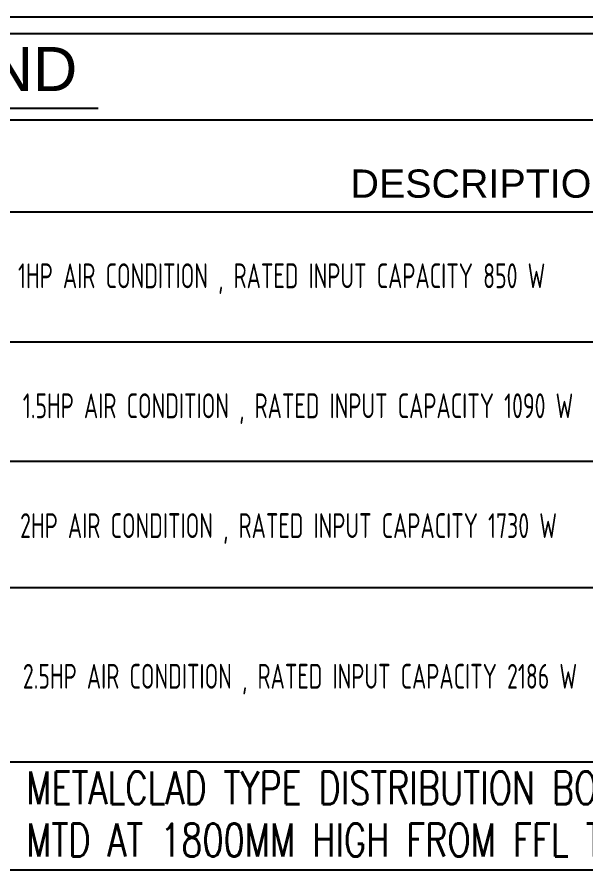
# Model space of a CAD drawing. Header units: millimetres. Extents: x 982 to 80582, y 687 to 58800.
# Drawn here: x 55654 to 59118, y 10933 to 16128 of the extents above; entities that cross this region are included whole.
import ezdxf

# ---------------------------------------------------------------- set-up
doc = ezdxf.new("R2010")
doc.units = ezdxf.units.MM
for name, color, linetype in [('A-DRAIN', 9, 'Continuous'), ('ELECT', 6, 'Continuous'), ('LAMPU', 7, 'Continuous')]:
    doc.layers.add(name, color=color, linetype=linetype)
doc.styles.add('ARIAL2', font='arial.ttf', dxfattribs={"height": 200})
doc.styles.add('DIM', font='dim', dxfattribs={"width": 0.75})
doc.styles.add('ROMANS', font='romans.shx', dxfattribs={"width": 0.75, "height": 200})

msp = doc.modelspace()

# ---------------------------------------------------------------- linework, layer by layer
at = {"layer": 'A-DRAIN', "color": 8, "linetype": 'Continuous', "ltscale": 1000}
for p, q in [((67117.1, 16128.1), (52792.1, 16128.1)), ((45697.1, 16028.1), (67117.1, 16028.1))]:
    msp.add_line(p, q, dxfattribs=at)
at = {"layer": 'LAMPU', "color": 1, "linetype": 'Continuous'}
for p, q in [((54432.5, 15573.5), (56148.3, 15573.5)), ((54351.1, 15503), (64431.5, 15503)), ((54325.9, 14941), (64431.5, 14941)), ((54353.1, 14150.6), (64431.5, 14150.6)), ((54351.1, 13423.7), (64431.5, 13423.7)), ((54351.1, 12653.7), (64431.5, 12653.7))]:
    msp.add_line(p, q, dxfattribs=at)
at = {"layer": 'LAMPU', "color": 1}
for p, q in [((54351.1, 11592.9), (64430.7, 11592.9)), ((54054.8, 10933.5), (64426.9, 10933.5))]:
    msp.add_line(p, q, dxfattribs=at)

# ---------------------------------------------------------------- texts
at = {"layer": 'ELECT', "color": 7, "style": 'ROMANS', "width": 0.75}
for s, p in [('METALCLAD TYPE DISTRIBUTION BOARD', (55709.6, 11333.2)), ('MTD AT 1800MM HIGH FROM FFL TO UNDERSIDE OF BOARD', (55709.6, 11015.5))]:
    msp.add_text(s, height=200, dxfattribs=at).set_placement(p)
at = {"layer": 'LAMPU', "style": 'ARIAL2'}
for s, height, p in [('LEGEND', 268.07, (54481, 15677.7)), ('DESCRIPTION', 171.838, (57684.2, 15027.8))]:
    msp.add_text(s, height=height, dxfattribs=at).set_placement(p)
at = {"layer": 'LAMPU', "color": 7, "linetype": 'Continuous', "style": 'DIM', "width": 0.75}
for s, p in [('1HP AIR CONDITION , RATED INPUT CAPACITY 850 W', (55660.2, 14476.6)), ('1.5HP AIR CONDITION , RATED INPUT CAPACITY 1090 W', (55689.3, 13684.8)), ('2HP AIR CONDITION , RATED INPUT CAPACITY 1730 W', (55672.9, 12954.9)), ('2.5HP AIR CONDITION , RATED INPUT CAPACITY 2186 W', (55689.5, 12037.4))]:
    msp.add_text(s, height=151.217, dxfattribs=at).set_placement(p)

doc.saveas('drawing.dxf')
